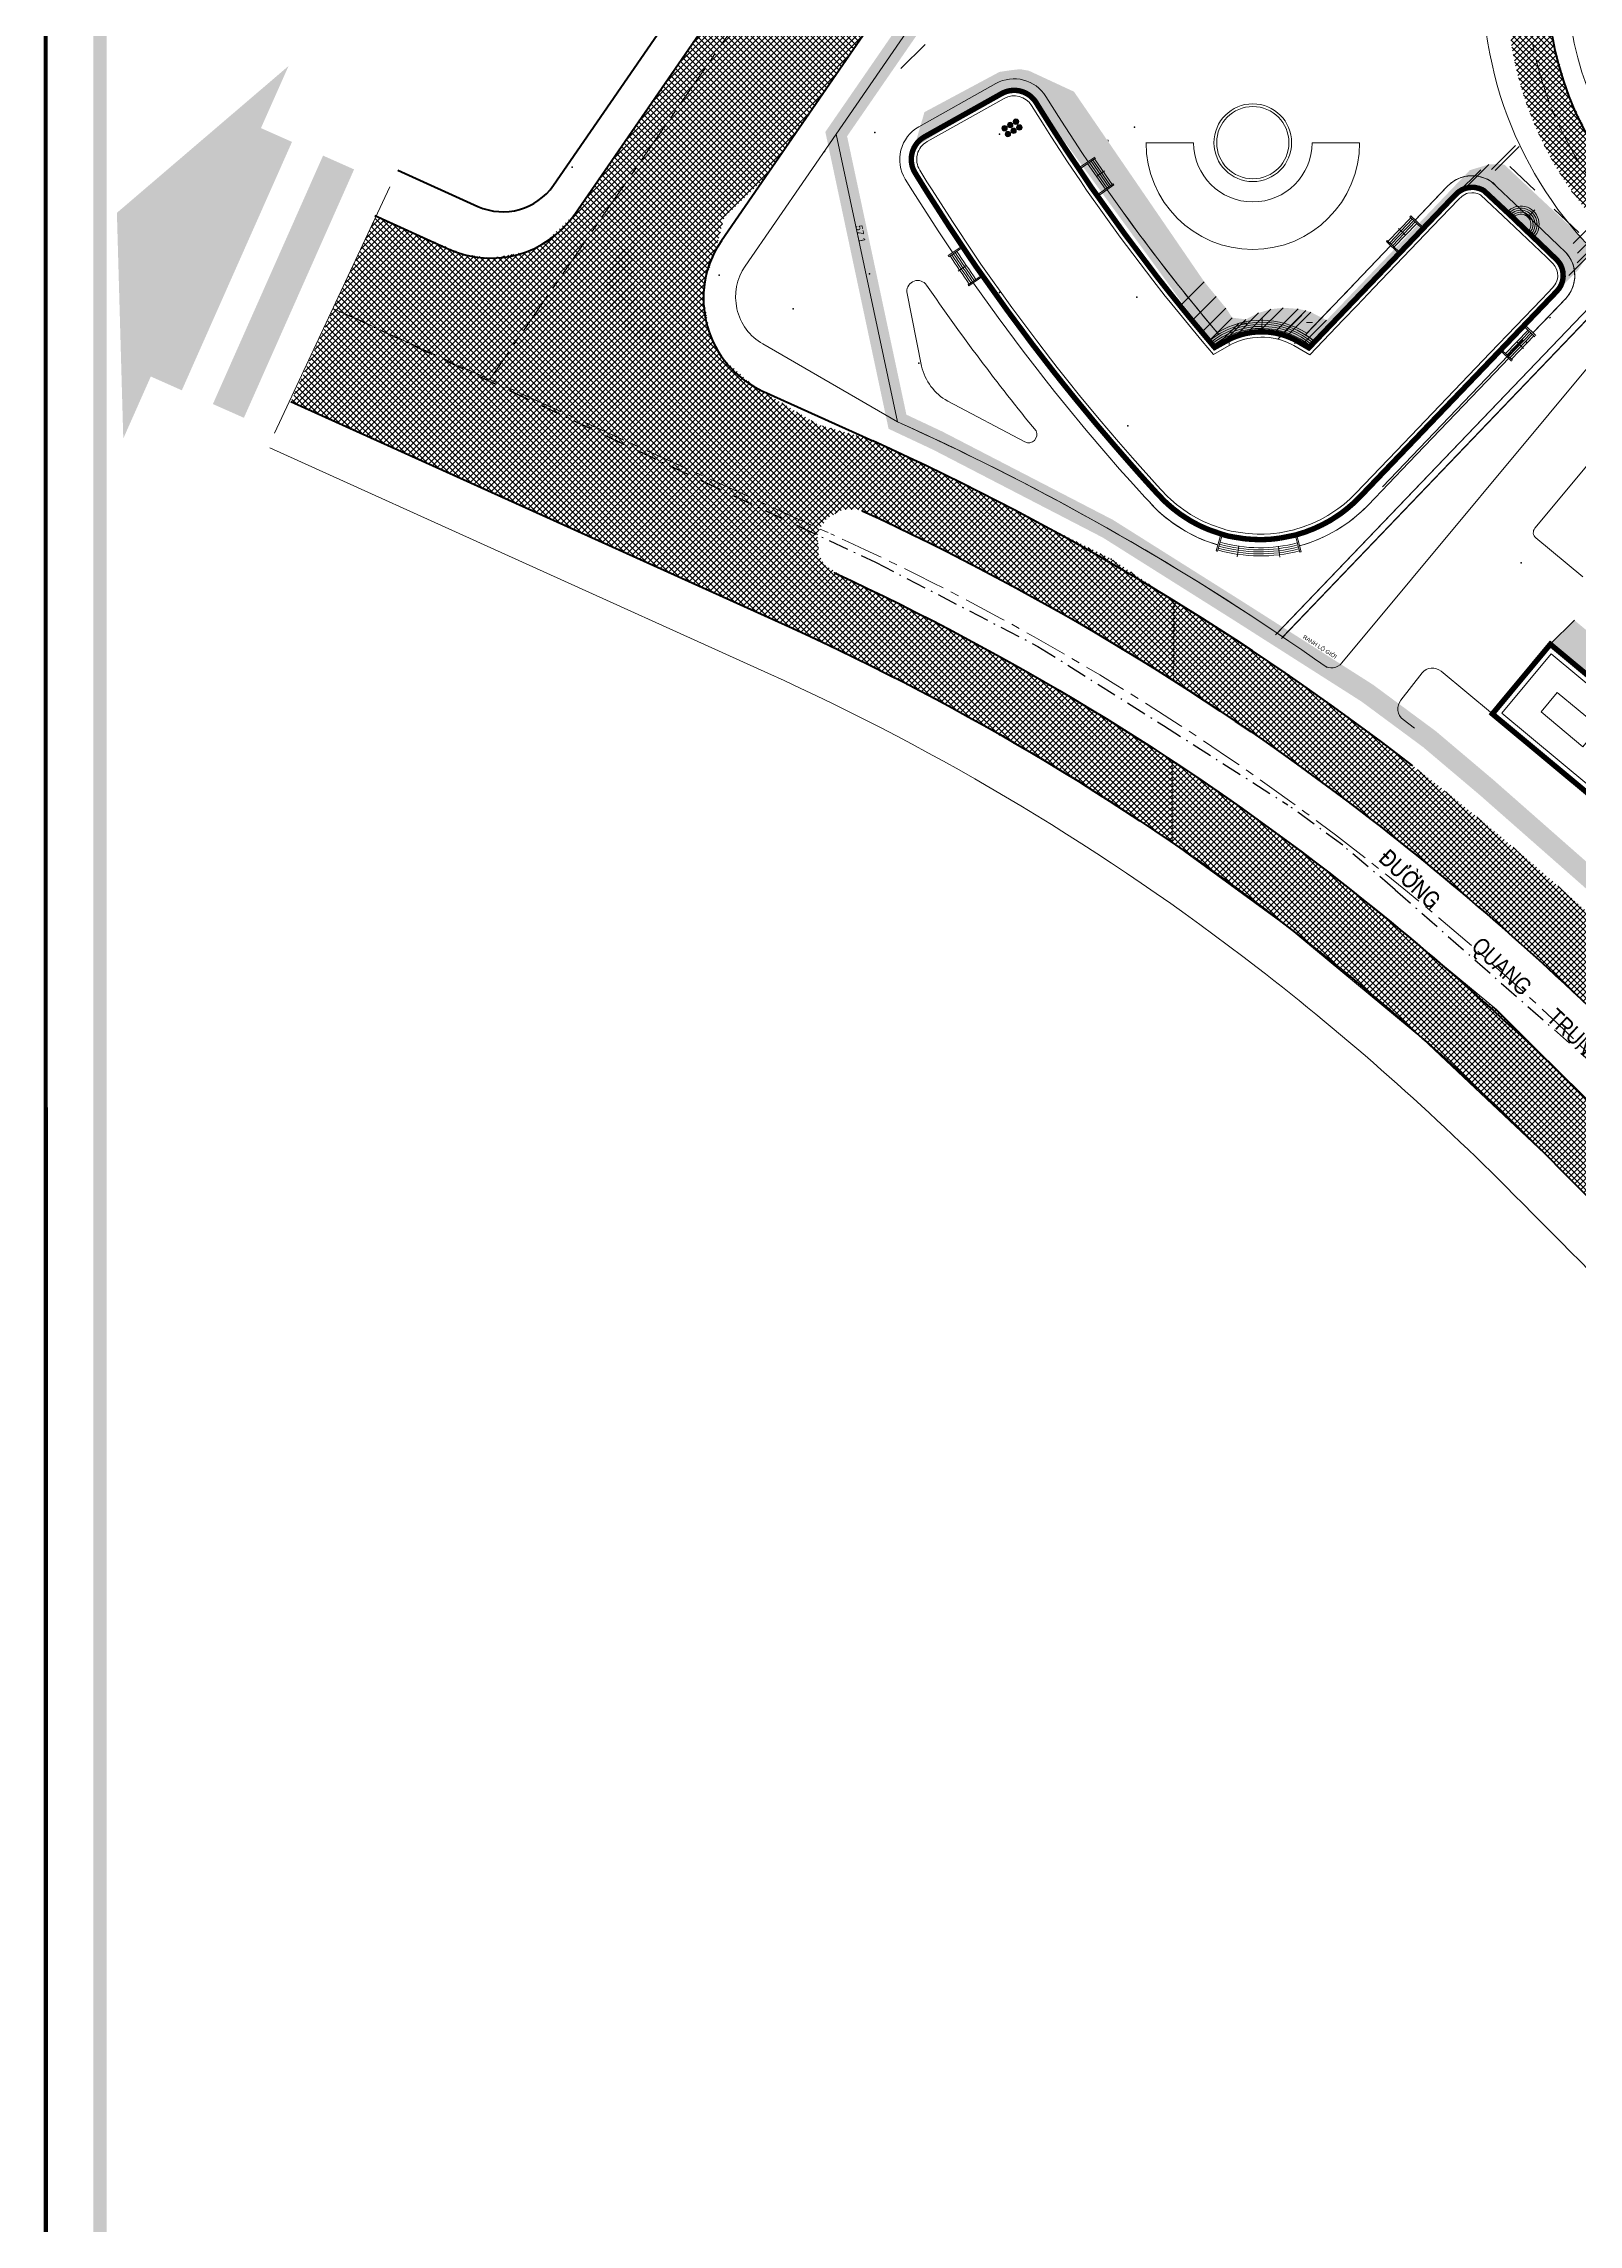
# Model space of a CAD drawing. Header units: millimetres. Extents: x 89040 to 596321, y -313033 to 2401191.
# Drawn here: x 595240.4 to 595466.4, y 1200330.2 to 1200651.2 of the extents above; entities that cross this region are included whole.
import ezdxf

# ---------------------------------------------------------------- set-up
doc = ezdxf.new("R2010")
doc.units = ezdxf.units.MM
doc.header["$MEASUREMENT"] = 0
for name, pattern in [('CENTER', [50.8, 31.75, -6.35, 6.35, -6.35]), ('DASHDOT2', [0.5, 0.25, -0.125, 0, -0.125]), ('HIDDEN', [0.375, 0.25, -0.125]), ('RANHXA', [5.2, 3, -1, 0.2, -1])]:
    doc.linetypes.add(name, pattern=pattern)
for name, color, linetype, lineweight in [('9', 254, 'Continuous', 9), ('BONGDO', 251, 'Continuous', 9), ('CHU', 170, 'Continuous', 9), ('CONGTRINH', 7, 'Continuous', 20), ('CONGTRINH2', 30, 'Continuous', 18), ('CU-LY-RANH-DAT', 2, 'Continuous', 9), ('KHUNGTEN', 7, 'Continuous', 25), ('KTHUOC', 7, 'Continuous', 9), ('LEDUONG', 6, 'Continuous', 20), ('LONGDUONG', 4, 'Continuous', 90), ('MANH', 8, 'Continuous', 9), ('NET MANH', 44, 'Continuous', 9), ('RANHDAT', 1, 'DASHDOT2', 25), ('tang cao', 7, 'Continuous', 5), ('TEXT', 7, 'Continuous', 25), ('truc', 8, 'CENTER', 9)]:
    doc.layers.add(name, color=color, linetype=linetype, lineweight=lineweight)
doc.layers.add('DUONG NOI BO CONG TRINH', color=7, linetype='Continuous', lineweight=20, true_color=0x5e5e5e)
doc.layers.add('NOI-SUY-5', color=5, linetype='Continuous')
doc.layers.add('TIMP2', color=3, linetype='Continuous')
doc.styles.add('100', font='VAVOB.TTF')
doc.styles.add('2MM', font='VHELVCN.TTF')
doc.styles.add('VAPTIMN', font='vaptimn0.TTF')
pattern_1 = [(45, (594650.35277, 1198136.11867), (-0.44194174, 0.44194174), []), (135, (594650.35277, 1198136.11867), (-0.44194174, -0.44194174), [])]
pattern_2 = [(45, (27179.217, -3.7959), (-0.44194173824, 0.44194173824), []), (135, (27179.217, -3.7959), (-0.44194173824, -0.44194173824), [])]

msp = doc.modelspace()

# ---------------------------------------------------------------- hatches: boundary and pattern name
at = {"layer": 'BONGDO'}
h = msp.add_hatch(dxfattribs=at)
h.set_pattern_fill('ANSI35', color=256, style=0)
h.set_pattern_definition([(45, (594648.20659, 1198133.4076), (-0.176776695, 0.176776695), []), (45, (594648.38336, 1198133.4076), (-0.176776695, 0.176776695), [0.3125, -0.0625, 0, -0.0625])])
h.paths.add_polyline_path([(595368.6, 1200635.88), (595370.11, 1200641.07), (595381.16, 1200646.99), (595382.7, 1200647.22), (595384.19, 1200647.39), (595385.48, 1200647.16), (595392.12, 1200644.08), (595411.29, 1200616.11), (595414.5, 1200612.21), (595415.43, 1200610.81), (595417.42, 1200610.57), (595419.29, 1200611.51), (595421.1, 1200612.06), (595422.9, 1200612.27), (595425.12, 1200612.12), (595426.27, 1200611.86), (595427.01, 1200611.62), (595429.32, 1200610.45), (595450.4, 1200632.53), (595453.2, 1200633.36), (595455, 1200633.45), (595455.53, 1200633.29), (595466.98, 1200622.58), (595467.63, 1200621.15), (595467.57, 1200619.73), (595466.36, 1200617.85), (595462.46, 1200613.93), (595464.08, 1200616.38), (595463.97, 1200618.08), (595460.52, 1200621.91), (595451.75, 1200629.84), (595449.47, 1200629.74), (595426.7, 1200606.38), (595423.9, 1200607.9), (595420.56, 1200608.7), (595416.08, 1200608.1), (595412.83, 1200606.44), (595386.5, 1200642.55), (595384.27, 1200644.15), (595381.92, 1200644.01)])
h = msp.add_hatch(dxfattribs=at)
h.set_pattern_fill('ANSI35', color=256, style=0)
h.set_pattern_definition([(45, (594650.35277, 1198136.11867), (-0.176776695, 0.176776695), []), (45, (594650.52954, 1198136.11867), (-0.176776695, 0.176776695), [0.3125, -0.0625, 0, -0.0625])])
h.paths.add_polyline_path([(595462.25, 1200562.75), (595465.79, 1200566.29), (595480.14, 1200554.35), (595476.6, 1200550.81)])
at = {"layer": 'DUONG NOI BO CONG TRINH'}
h = msp.add_hatch(dxfattribs=at)
h.set_pattern_fill('NET', color=256, scale=5, angle=45, style=0)
h.set_pattern_definition(pattern_2)
h.paths.add_polyline_path([(595483.08, 1200822.86), (595470.9, 1200822.42), (595469.94, 1200823.06), (595469.87, 1200823.48), (595470.22, 1200824.18), (595470.83, 1200824.42), (595483.21, 1200824.86), (595482.96, 1200831.37), (595377.08, 1200827.75), (595377.3, 1200821.2), (595426.33, 1200822.89), (595427.2, 1200822.42), (595427.36, 1200821.92), (595426.95, 1200821.08), (595425.48, 1200820.85), (595377.36, 1200819.02), (595377.58, 1200812.68), (595425.17, 1200814.33), (595432.2, 1200812.34), (595436.11, 1200808.1), (595437.45, 1200804.12), (595437.16, 1200799.19), (595431.02, 1200789.08), (595318.63, 1200626.06), (595314.11, 1200621.78), (595311.43, 1200620.49), (595306.28, 1200619.57), (595302.24, 1200620.13), (595294.65, 1200623.37), (595289.43, 1200625.82), (595276.84, 1200598.5), (595299.19, 1200588.48), (595356.65, 1200562.32), (595372.19, 1200554.46), (595388.18, 1200545.38), (595402.43, 1200536.37), (595406.57, 1200533.57), (595406.57, 1200545.62), (595397.4, 1200551.47), (595386.75, 1200557.82), (595382.48, 1200560.24), (595376.44, 1200563.53), (595366.53, 1200568.63), (595362.46, 1200570.62), (595358.16, 1200572.66), (595355.43, 1200574.42), (595354.59, 1200575.82), (595354.36, 1200578.83), (595354.68, 1200579.75), (595355.86, 1200581.38), (595358.12, 1200582.56), (595360.22, 1200582.6), (595363.45, 1200581.23), (595374.74, 1200575.7), (595385.39, 1200570.05), (595391.55, 1200566.6), (595399.7, 1200561.79), (595406.87, 1200557.34), (595406.99, 1200569.06), (595397.62, 1200575.29), (595385.47, 1200581.38), (595373.3, 1200587.6), (595361.92, 1200592.94), (595354.46, 1200595.08), (595344.94, 1200600.72), (595340.43, 1200604.82), (595338.54, 1200608.34), (595337.57, 1200613.63), (595337.82, 1200616.36), (595339.36, 1200620.73), (595340.63, 1200625.57), (595346.54, 1200631.31), (595376.21, 1200674.34), (595436.88, 1200762.35), (595467.62, 1200806.93), (595469.33, 1200809.26, -0.20428), (595483.32, 1200816.36)])
h = msp.add_hatch(dxfattribs=at)
h.set_pattern_fill('NET', color=256, scale=5, angle=45, style=0)
h.set_pattern_definition(pattern_1)
edge = h.paths.add_edge_path()
edge.add_line((595538.69, 1200612.81), (595538.74, 1200606.81))
edge.add_line((595538.74, 1200606.81), (595518.21, 1200606.65))
edge.add_line((595518.21, 1200606.65), (595507.72, 1200606.62))
edge.add_line((595507.72, 1200606.62), (595503.34, 1200606.98))
edge.add_line((595503.34, 1200606.98), (595498.86, 1200607.71))
edge.add_line((595498.86, 1200607.71), (595494.51, 1200608.81))
edge.add_line((595494.51, 1200608.81), (595489.83, 1200610.43))
edge.add_line((595489.83, 1200610.43), (595484.5, 1200612.9))
edge.add_line((595484.5, 1200612.9), (595480.69, 1200615.13))
edge.add_line((595480.69, 1200615.13), (595477.19, 1200617.56))
edge.add_arc((595507.46, 1200659.37), 51.62, 183.0161, 234.0993, ccw=False)
edge.add_line((595455.92, 1200656.66), (595455.79, 1200662.04))
edge.add_line((595455.79, 1200662.04), (595456.08, 1200666.47))
edge.add_line((595456.08, 1200666.47), (595456.69, 1200670.61))
edge.add_line((595456.69, 1200670.61), (595456.9, 1200671.68))
edge.add_line((595456.9, 1200671.68), (595459.48, 1200680.36))
edge.add_line((595459.48, 1200680.36), (595462.1, 1200686.06))
edge.add_line((595462.1, 1200686.06), (595466.34, 1200692.79))
edge.add_line((595466.34, 1200692.79), (595470.09, 1200697.34))
edge.add_line((595470.09, 1200697.34), (595474.5, 1200693.27))
edge.add_line((595474.5, 1200693.27), (595471.09, 1200689.12))
edge.add_line((595471.09, 1200689.12), (595466.17, 1200680.76))
edge.add_line((595466.17, 1200680.76), (595464.03, 1200675.23))
edge.add_line((595464.03, 1200675.23), (595462.55, 1200669.28))
edge.add_line((595462.55, 1200669.28), (595461.8, 1200662.26))
edge.add_line((595461.8, 1200662.26), (595461.89, 1200657.29))
edge.add_line((595461.89, 1200657.29), (595462.68, 1200651.37))
edge.add_line((595462.68, 1200651.37), (595464.86, 1200643.72))
edge.add_line((595464.86, 1200643.72), (595468.48, 1200636.18))
edge.add_line((595468.48, 1200636.18), (595471.72, 1200631.38))
edge.add_line((595471.72, 1200631.38), (595476.02, 1200626.51))
edge.add_line((595476.02, 1200626.51), (595481.92, 1200621.53))
edge.add_line((595481.92, 1200621.53), (595487.08, 1200618.33))
edge.add_line((595487.08, 1200618.33), (595491.46, 1200616.24))
edge.add_line((595491.46, 1200616.24), (595496.49, 1200614.48))
edge.add_line((595496.49, 1200614.48), (595501.39, 1200613.33))
edge.add_line((595501.39, 1200613.33), (595507.21, 1200612.65))
edge.add_line((595507.21, 1200612.65), (595512.7, 1200612.6))
edge.add_line((595512.7, 1200612.6), (595538.69, 1200612.81))
h = msp.add_hatch(dxfattribs=at)
h.set_pattern_fill('NET', color=256, scale=5, angle=45, style=0)
h.set_pattern_definition(pattern_2)
h.paths.add_polyline_path([(595328.97, 1200625.72), (595324.06, 1200618.72), (595322.98, 1200614.47), (595324.26, 1200611.8), (595326.57, 1200608.58), (595330.62, 1200606.53), (595333.77, 1200605.88), (595331.89, 1200607.35), (595330.65, 1200608.65), (595329.38, 1200610.37), (595328.41, 1200612.15), (595327.42, 1200615.09), (595327.11, 1200617.13), (595327.36, 1200621.37), (595327.82, 1200623.12)])
h = msp.add_hatch(dxfattribs=at)
h.set_pattern_fill('NET', color=256, scale=5, angle=45, style=0)
h.set_pattern_definition(pattern_1)
h.paths.add_polyline_path([(595406.57, 1200569.31), (595406.57, 1200557.53, -0.023058), (595435.89, 1200536.95), (595435.89, 1200536.95), (595435.89, 1200536.95, -0.033126), (595476.43, 1200501.07, 0.004194), (595503.49, 1200474.19), (595511.77, 1200480.08, -0.004394), (595483.54, 1200508.11, 0.033126), (595442, 1200544.86, 0.027025)])
h = msp.add_hatch(dxfattribs=at)
h.set_pattern_fill('NET', color=256, scale=5, angle=45, style=0)
h.set_pattern_definition(pattern_1)
h.paths.add_polyline_path([(595495.2, 1200468.3), (595469.32, 1200494.04), (595454.31, 1200508.97), (595440.69, 1200520.28), (595429.77, 1200529.04), (595418.38, 1200537.5), (595406.57, 1200545.62), (595406.57, 1200533.57), (595423.65, 1200521.12), (595443.5, 1200504.7), (595462.22, 1200487), (595484.5, 1200464.79), (595486.9, 1200462.4)])
at = {"layer": 'LEDUONG'}
h = msp.add_hatch(color=256, dxfattribs=at)
h.paths.add_polyline_path([(595277, 1200636.69), (595272.43, 1200638.72), (595276.49, 1200647.86), (595251.22, 1200626.25), (595252.16, 1200593.02), (595256.21, 1200602.16), (595260.78, 1200600.13)])
h.paths.add_polyline_path([(595286.14, 1200632.64), (595281.57, 1200634.67), (595265.35, 1200598.1), (595269.92, 1200596.08)])
at = {"layer": 'tang cao'}
h = msp.add_hatch(color=256, dxfattribs=at)
edge = h.paths.add_edge_path()
edge.add_arc((595381.9, 1200638.7), 0.399, 30.0443, 390.0443)
h = msp.add_hatch(color=256, dxfattribs=at)
edge = h.paths.add_edge_path()
edge.add_arc((595382.4, 1200637.84), 0.399, 30.0443, 390.0443)
h = msp.add_hatch(color=256, dxfattribs=at)
edge = h.paths.add_edge_path()
edge.add_arc((595382.73, 1200639.18), 0.399, 30.0443, 390.0443)
h = msp.add_hatch(color=256, dxfattribs=at)
edge = h.paths.add_edge_path()
edge.add_arc((595383.23, 1200638.32), 0.399, 30.0443, 390.0443)
h = msp.add_hatch(color=256, dxfattribs=at)
edge = h.paths.add_edge_path()
edge.add_arc((595383.58, 1200639.67), 0.399, 30.0443, 390.0443)
h = msp.add_hatch(color=256, dxfattribs=at)
edge = h.paths.add_edge_path()
edge.add_arc((595384.08, 1200638.81), 0.399, 30.0443, 390.0443)

# ---------------------------------------------------------------- linework, layer by layer
at = {"layer": '9', "color": 252}
msp.add_lwpolyline([(595452.3, 1200660.77), (595372.93, 1200660.77), (595357.12, 1200637.84), (595366.14, 1200595.5, -0.042722), (595422.86, 1200563.83), (595473.23, 1200616.39, -0.226389), (595452.3, 1200660.77, 0.919862)], format="xyb", dxfattribs=at)
at = {"layer": 'BONGDO'}
for p, q in [((595366.65, 1200647.49), (595370.19, 1200651.03)), ((595453.6, 1200632.62), (595457.14, 1200636.16)), ((595454.14, 1200632.46), (595457.68, 1200636)), ((595448.46, 1200629.06), (595452, 1200632.6)), ((595449.66, 1200629.82), (595453.2, 1200633.36)), ((595465.59, 1200621.75), (595469.13, 1200625.29)), ((595466.18, 1200618.9), (595469.72, 1200622.44)), ((595466.24, 1200620.32), (595469.78, 1200623.86)), ((595464.97, 1200617.02), (595468.51, 1200620.56)), ((595407.75, 1200612.57), (595411.29, 1200616.11)), ((595409.52, 1200610.4), (595413.06, 1200613.94)), ((595410.96, 1200608.67), (595414.5, 1200612.21)), ((595417.56, 1200608.52), (595421.1, 1200612.06)), ((595419.36, 1200608.73), (595422.9, 1200612.27)), ((595421.58, 1200608.58), (595425.12, 1200612.12)), ((595422.73, 1200608.32), (595426.27, 1200611.86)), ((595411.88, 1200607.27), (595415.43, 1200610.81)), ((595412.83, 1200606.44), (595416.37, 1200609.98)), ((595413.88, 1200607.02), (595417.42, 1200610.57)), ((595415.75, 1200607.97), (595419.29, 1200611.51)), ((595422.12, 1200607.65), (595425.66, 1200611.19)), ((595423.47, 1200608.08), (595427.01, 1200611.62)), ((595425.78, 1200606.91), (595429.32, 1200610.45)), ((595462.25, 1200562.75), (595465.79, 1200566.29))]:
    msp.add_line(p, q, dxfattribs=at)
at = {"layer": 'CONGTRINH', "const_width": 0.8}
msp.add_lwpolyline([(595422.53, 1200578.38), (595421.57, 1200578.26), (595421.09, 1200578.21), (595420.15, 1200578.16), (595419.09, 1200578.16), (595418.34, 1200578.19), (595417.22, 1200578.28), (595415.51, 1200578.55, -0.043413), (595413.83, 1200578.97), (595412.08, 1200579.57), (595411.6, 1200579.77), (595410.95, 1200580.05), (595410.31, 1200580.36), (595409.3, 1200580.91), (595408.84, 1200581.2), (595407.82, 1200581.86), (595406.73, 1200582.69), (595405.82, 1200583.47), (595405.27, 1200584), (595404.36, 1200584.95), (595403.8, 1200585.56), (595402.57, 1200586.91), (595401.64, 1200587.95), (595400.12, 1200589.67), (595398.09, 1200592), (595395.22, 1200595.37), (595392.33, 1200598.87), (595390.6, 1200601.01), (595389.03, 1200602.99), (595388.04, 1200604.27), (595385.99, 1200606.92), (595382.32, 1200611.86), (595377.76, 1200618.25), (595376.65, 1200619.88), (595373.55, 1200624.54), (595370.56, 1200629.18), (595369.8, 1200630.4), (595368.74, 1200632.11, -0.427128), (595370.11, 1200637.43), (595381.46, 1200643.79, -0.402111), (595386.55, 1200642.47), (595386.88, 1200641.93), (595388.4, 1200639.51), (595389.39, 1200637.96), (595390.75, 1200635.86), (595391.85, 1200634.21), (595393.74, 1200631.4), (595394.64, 1200630.04), (595399.58, 1200623.15), (595404.35, 1200616.84), (595406.2, 1200614.49), (595406.71, 1200613.86), (595409.14, 1200610.85), (595411.61, 1200607.89), (595412.83, 1200606.44), (595414.94, 1200607.61), (595415.41, 1200607.83), (595416.08, 1200608.1), (595416.87, 1200608.35), (595417.56, 1200608.52), (595418.31, 1200608.64), (595419.11, 1200608.72), (595419.62, 1200608.74), (595420.19, 1200608.73), (595420.93, 1200608.68), (595421.58, 1200608.58), (595421.89, 1200608.53), (595422.73, 1200608.32), (595423.47, 1200608.08), (595424.33, 1200607.72), (595424.86, 1200607.45), (595426.7, 1200606.38), (595431.16, 1200611.04), (595433.16, 1200613.13), (595435.71, 1200615.78), (595439.99, 1200620.25), (595444.32, 1200624.78), (595448.16, 1200628.79), (595448.76, 1200629.34), (595449.27, 1200629.66), (595449.66, 1200629.82), (595449.96, 1200629.91), (595450.67, 1200630), (595451.16, 1200629.98), (595451.75, 1200629.84), (595452.23, 1200629.65), (595452.5, 1200629.49), (595456.65, 1200625.62), (595462.23, 1200620.27), (595463.27, 1200619.26), (595463.62, 1200618.82), (595463.79, 1200618.53), (595463.97, 1200618.08), (595464.09, 1200617.61), (595464.14, 1200616.86), (595464.08, 1200616.38), (595463.98, 1200615.99), (595463.8, 1200615.55), (595463.58, 1200615.17), (595463.19, 1200614.69), (595462.46, 1200613.93), (595461.52, 1200612.95), (595453.97, 1200605.06), (595440.17, 1200590.66), (595434.2, 1200584.43), (595433.31, 1200583.55), (595432.33, 1200582.71), (595431.43, 1200582.01), (595429.9, 1200581), (595428.72, 1200580.36), (595427.5, 1200579.79), (595426.12, 1200579.25), (595424.71, 1200578.82)], format="xyb", dxfattribs=at)
msp.add_lwpolyline([(595422.53, 1200578.38), (595424.71, 1200578.82)], dxfattribs=at)
msp.add_lwpolyline([(595422.53, 1200578.38), (595424.71, 1200578.82)], dxfattribs=at)
msp.add_lwpolyline([(595453.72, 1200552.5), (595462.25, 1200562.75), (595476.6, 1200550.81), (595468.07, 1200540.56)], close=True, dxfattribs=at)
at = {"layer": 'CONGTRINH2'}
msp.add_lwpolyline([(595422.43, 1200579.17), (595421.49, 1200579.05), (595421.03, 1200579.01), (595420.13, 1200578.96), (595419.1, 1200578.96), (595418.39, 1200578.99), (595417.31, 1200579.08), (595415.63, 1200579.34, -0.043413), (595414.09, 1200579.73), (595412.36, 1200580.32), (595411.91, 1200580.5), (595411.29, 1200580.78), (595410.68, 1200581.07), (595409.7, 1200581.61), (595409.27, 1200581.87), (595408.28, 1200582.52), (595407.23, 1200583.32), (595406.36, 1200584.07), (595405.84, 1200584.56), (595404.95, 1200585.49), (595404.39, 1200586.1), (595403.17, 1200587.45), (595402.24, 1200588.49), (595400.72, 1200590.19), (595398.69, 1200592.52), (595395.83, 1200595.88), (595392.95, 1200599.38), (595391.22, 1200601.51), (595389.66, 1200603.49), (595388.67, 1200604.76), (595386.63, 1200607.41), (595382.96, 1200612.33), (595378.41, 1200618.7), (595377.31, 1200620.32), (595374.22, 1200624.98), (595371.24, 1200629.61), (595370.48, 1200630.82), (595369.42, 1200632.53, -0.427128), (595370.5, 1200636.73), (595381.85, 1200643.09, -0.402111), (595385.87, 1200642.05), (595386.21, 1200641.51), (595387.73, 1200639.08), (595388.72, 1200637.53), (595390.08, 1200635.43), (595391.18, 1200633.77), (595393.07, 1200630.96), (595393.98, 1200629.59), (595398.94, 1200622.68), (595403.72, 1200616.35), (595405.57, 1200613.99), (595406.08, 1200613.36), (595408.52, 1200610.34), (595410.99, 1200607.38), (595412.65, 1200605.42), (595415.3, 1200606.9), (595415.73, 1200607.1), (595416.35, 1200607.35), (595417.09, 1200607.58), (595417.72, 1200607.73), (595418.42, 1200607.85), (595419.16, 1200607.92), (595419.62, 1200607.94), (595420.15, 1200607.93), (595420.85, 1200607.88), (595421.45, 1200607.79), (595421.72, 1200607.74), (595422.51, 1200607.55), (595423.19, 1200607.33), (595423.99, 1200606.99), (595424.48, 1200606.74), (595426.84, 1200605.37), (595431.74, 1200610.48), (595433.74, 1200612.57), (595436.28, 1200615.23), (595440.57, 1200619.7), (595444.9, 1200624.22), (595448.72, 1200628.21), (595449.25, 1200628.7), (595449.64, 1200628.95), (595449.93, 1200629.07), (595450.13, 1200629.12), (595450.7, 1200629.2), (595451.05, 1200629.18), (595451.51, 1200629.08), (595451.87, 1200628.93), (595452.02, 1200628.85), (595456.1, 1200625.04), (595461.68, 1200619.7), (595462.67, 1200618.73), (595462.95, 1200618.37), (595463.07, 1200618.17), (595463.21, 1200617.83), (595463.3, 1200617.48), (595463.34, 1200616.88), (595463.3, 1200616.53), (595463.22, 1200616.25), (595463.08, 1200615.91), (595462.92, 1200615.63), (595462.59, 1200615.22), (595461.88, 1200614.49), (595460.94, 1200613.5), (595453.39, 1200605.62), (595439.59, 1200591.21), (595433.63, 1200584.99), (595432.77, 1200584.14), (595431.83, 1200583.33), (595430.97, 1200582.67), (595429.48, 1200581.69), (595428.36, 1200581.07), (595427.19, 1200580.52), (595425.85, 1200580.01), (595424.47, 1200579.58)], format="xyb", dxfattribs=at)
msp.add_lwpolyline([(595422.37, 1200579.16), (595424.55, 1200579.6)], dxfattribs=at)
msp.add_lwpolyline([(595422.37, 1200579.16), (595424.55, 1200579.6)], dxfattribs=at)
for points in [[(595455.13, 1200552.63), (595462.38, 1200561.34), (595475.19, 1200550.68), (595467.94, 1200541.97)], [(595460.89, 1200552.78), (595463.28, 1200555.65), (595469.43, 1200550.53), (595467.04, 1200547.66)]]:
    msp.add_lwpolyline(points, close=True, dxfattribs=at)
at = {"layer": 'DUONG NOI BO CONG TRINH'}
msp.add_lwpolyline([(595495.2, 1200468.3), (595469.32, 1200494.04), (595454.31, 1200508.97), (595440.69, 1200520.28), (595429.77, 1200529.04), (595418.38, 1200537.5), (595406.57, 1200545.62), (595406.57, 1200533.57), (595423.65, 1200521.12), (595443.5, 1200504.7), (595462.22, 1200487), (595484.5, 1200464.79), (595486.9, 1200462.4)], close=True, dxfattribs=at)
at = {"layer": 'KHUNGTEN', "color": 7, "const_width": 0.6}
msp.add_lwpolyline([(595240.78, 1199890.06), (596320.27, 1199890.06), (596320.27, 1200956.63), (595240.73, 1200956.63), (595240.78, 1199890.06)], dxfattribs=at)
at = {"layer": 'KHUNGTEN', "linetype": 'Continuous', "lineweight": 0, "ltscale": 1.5, "const_width": 2}
msp.add_lwpolyline([(595248.73, 1199898.06), (596312.27, 1199898.06), (596312.27, 1200948.63), (595248.73, 1200948.63)], close=True, dxfattribs=at)
at = {"layer": 'KTHUOC'}
for p, q in [((595395.44, 1200631.61), (595396.6, 1200632.41)), ((595395.44, 1200631.61), (595396.6, 1200632.41)), ((595456.3, 1200633.07), (595459.96, 1200629.56)), ((595447.13, 1200630.17), (595442.36, 1200625.18)), ((595447.13, 1200630.17), (595442.36, 1200625.18)), ((595458.79, 1200623.59), (595456.91, 1200625.39)), ((595459.95, 1200626.69), (595458.94, 1200625.62)), ((595462.84, 1200626.81), (595466.46, 1200623.35)), ((595438.76, 1200621.43), (595426.19, 1200608.3)), ((595438.76, 1200621.43), (595426.19, 1200608.3)), ((595440.92, 1200622.96), (595439.9, 1200623.94)), ((595440.92, 1200622.96), (595439.9, 1200623.94)), ((595376.27, 1200618.5), (595375.08, 1200617.68)), ((595376.27, 1200618.5), (595375.08, 1200617.68)), ((595464.46, 1200613.57), (595459.69, 1200608.58)), ((595419.84, 1200610.71), (595419.8, 1200609.24)), ((595419.84, 1200610.71), (595419.8, 1200609.24)), ((595458.24, 1200607.54), (595437.56, 1200585.94)), ((595458.24, 1200607.54), (595437.56, 1200585.94)), ((595457.31, 1200607.26), (595458.31, 1200606.3)), ((595416.39, 1200577.18), (595416.16, 1200575.64)), ((595416.39, 1200577.18), (595416.16, 1200575.64)), ((595422.42, 1200575.58), (595422.22, 1200577.12)), ((595422.42, 1200575.58), (595422.22, 1200577.12))]:
    msp.add_line(p, q, dxfattribs=at)
for points in [[(595395.44, 1200631.61, 0, 0.3, 0), (595395.5, 1200631.65, 0.3, 0.3, 0)], [(595395.44, 1200631.61, 0, 0.3, 0), (595395.5, 1200631.65, 0.3, 0.3, 0)], [(595458.94, 1200625.62, 0, 0.3, 0), (595458.99, 1200625.68, 0.3, 0.3, 0)], [(595440.92, 1200622.96, 0, 0.3, 0), (595440.87, 1200623.01, 0.3, 0.3, 0)], [(595440.92, 1200622.96, 0, 0.3, 0), (595440.87, 1200623.01, 0.3, 0.3, 0)], [(595376.27, 1200618.5, 0, 0.3, 0), (595376.22, 1200618.46, 0.3, 0.3, 0)], [(595376.27, 1200618.5, 0, 0.3, 0), (595376.22, 1200618.46, 0.3, 0.3, 0)], [(595419.8, 1200609.24, 0, 0.3, 0), (595419.8, 1200609.31, 0.3, 0.3, 0)], [(595419.8, 1200609.24, 0, 0.3, 0), (595419.8, 1200609.31, 0.3, 0.3, 0)], [(595457.31, 1200607.26, 0, 0.3, 0), (595457.36, 1200607.21, 0.3, 0.3, 0)], [(595416.39, 1200577.18, 0, 0.3, 0), (595416.38, 1200577.11, 0.3, 0.3, 0)], [(595416.39, 1200577.18, 0, 0.3, 0), (595416.38, 1200577.11, 0.3, 0.3, 0)], [(595422.22, 1200577.12, 0, 0.3, 0), (595422.23, 1200577.05, 0.3, 0.3, 0)], [(595422.22, 1200577.12, 0, 0.3, 0), (595422.23, 1200577.05, 0.3, 0.3, 0)]]:
    msp.add_lwpolyline(points, format="xyseb", dxfattribs=at)
at = {"layer": 'KTHUOC', "const_width": 0.05}
for points in [[(595396.45, 1200632.29, -1), (595396.4, 1200632.29, -1)], [(595396.45, 1200632.29, -1), (595396.4, 1200632.29, -1)], [(595459.79, 1200626.49, -1), (595459.74, 1200626.49, -1)], [(595440.08, 1200623.79, -1), (595440.03, 1200623.79, -1)], [(595440.08, 1200623.79, -1), (595440.03, 1200623.79, -1)], [(595375.31, 1200617.82, -1), (595375.26, 1200617.82, -1)], [(595375.31, 1200617.82, -1), (595375.26, 1200617.82, -1)], [(595419.86, 1200610.44, -1), (595419.81, 1200610.44, -1)], [(595419.86, 1200610.44, -1), (595419.81, 1200610.44, -1)], [(595458.21, 1200606.43, -1), (595458.16, 1200606.43, -1)], [(595416.24, 1200575.99, -1), (595416.19, 1200575.99, -1)], [(595422.4, 1200575.93, -1), (595422.35, 1200575.93, -1)]]:
    msp.add_lwpolyline(points, format="xyb", close=True, dxfattribs=at)
at = {"layer": 'KTHUOC'}
for centre, radius, start, end in [((595450.74, 1200626.71), 5, 46.9661, 136.2413), ((595450.74, 1200626.71), 5, 46.9661, 136.2413), ((595632.62, 1200794.41), 287.5, 214.9676, 220.3211), ((595632.62, 1200794.41), 287.5, 214.9676, 220.3211), ((595460.85, 1200617.02), 5, 316.2348, 46.2348), ((595419.49, 1200598.41), 21.95, 222.5793, 253.694), ((595419.49, 1200598.41), 21.95, 222.5793, 253.694), ((595419.52, 1200598.45), 22, 285.283, 316.2348), ((595419.52, 1200598.45), 22, 285.283, 316.2348), ((595419.52, 1200598.45), 22.9, 253.5602, 254.0606), ((595419.52, 1200598.45), 22.9, 253.5602, 254.0606)]:
    msp.add_arc(centre, radius, start, end, dxfattribs=at)
at = {"layer": 'LEDUONG'}
for p, q in [((595357.12, 1200637.84), (595343.73, 1200618.42)), ((595291.41, 1200630.05), (595274.43, 1200593.83)), ((595472.51, 1200617.09), (595421.81, 1200564.15)), ((595472.51, 1200617.09), (595422.03, 1200564.39)), ((595422.66, 1200563.62), (595473.28, 1200616.45)), ((595422.86, 1200563.83), (595473.28, 1200616.45)), ((595367.52, 1200614.62), (595369.68, 1200603.68)), ((595346.31, 1200606.95), (595366.14, 1200595.5)), ((595384.91, 1200592.52), (595373.53, 1200598.54))]:
    msp.add_line(p, q, dxfattribs=at)
for points in [[(595549, 1200679.86), (595548.54, 1200701.47), (595543.44, 1200706.38), (595509, 1200705.76, 0.990045), (595509.83, 1200615.58), (595545.34, 1200615.86), (595550.23, 1200620.9), (595549.77, 1200643.01)], [(595374.29, 1200620.35), (595372.12, 1200623.61), (595369.13, 1200628.27), (595368.35, 1200629.5), (595367.29, 1200631.21, -0.427128), (595369.28, 1200638.91), (595380.63, 1200645.27, -0.402111), (595388, 1200643.36), (595388.33, 1200642.83), (595389.84, 1200640.42), (595390.82, 1200638.88), (595392.18, 1200636.8), (595393.26, 1200635.15), (595394.2, 1200633.76)], [(595472.32, 1200608.96), (595431.57, 1200560, -0.389381), (595428.89, 1200559.64), (595428.89, 1200559.64)], [(595472.32, 1200608.96), (595431.57, 1200560, -0.389381), (595428.89, 1200559.64), (595428.89, 1200559.64)], [(595467.02, 1200572.65), (595460.1, 1200578.41, -0.414214), (595459.98, 1200579.82), (595472.77, 1200595.19, -0.414214), (595474.18, 1200595.32), (595478.02, 1200592.12)], [(595273.75, 1200591.67), (595347.04, 1200558.51, -0.058394), (595419.07, 1200515.19, -0.033126), (595456.89, 1200481.73, 0.006859), (595501.9, 1200437.47, -0.06171), (595545.77, 1200383.71, 0.003175), (595574.11, 1200339.25), (595606.02, 1200279.88), (595606.02, 1200279.88)], [(595273.75, 1200591.67), (595347.04, 1200558.51, -0.058394), (595419.07, 1200515.19, -0.033126), (595456.89, 1200481.73, 0.006859), (595501.9, 1200437.47, -0.06171), (595545.77, 1200383.71, 0.003175), (595574.11, 1200339.25), (595606.02, 1200279.88), (595606.02, 1200279.88)], [(595273.75, 1200591.67), (595347.04, 1200558.51, -0.058394), (595419.07, 1200515.19, -0.033126), (595456.89, 1200481.73, 0.006859), (595501.9, 1200437.47, -0.06171), (595545.77, 1200383.71, 0.003175), (595574.11, 1200339.25), (595606.02, 1200279.88), (595606.02, 1200279.88)], [(595453.72, 1200552.5), (595446.17, 1200558.78, 0.414214), (595443.36, 1200558.52), (595440.26, 1200554.53, 0.428667), (595440.6, 1200551.66), (595442.23, 1200550.42)]]:
    msp.add_lwpolyline(points, format="xyb", dxfattribs=at)
for points in [[(595366.14, 1200595.5), (595357.12, 1200637.84)], [(595409.72, 1200636.57), (595402.72, 1200636.57)], [(595409.72, 1200636.57), (595402.72, 1200636.57)], [(595427.17, 1200636.57), (595434.17, 1200636.57)], [(595427.17, 1200636.57), (595434.17, 1200636.57)], [(595442.36, 1200625.18), (595443.09, 1200625.95), (595446.97, 1200630), (595447.72, 1200630.69), (595448.48, 1200631.17), (595449.09, 1200631.43), (595449.62, 1200631.58), (595450.6, 1200631.71), (595451.39, 1200631.67), (595452.26, 1200631.47), (595452.98, 1200631.18), (595453.52, 1200630.87), (595457.82, 1200626.85), (595463.41, 1200621.5), (595464.54, 1200620.4), (595465.03, 1200619.77), (595465.31, 1200619.29), (595465.59, 1200618.62), (595465.78, 1200617.87), (595465.85, 1200616.81), (595465.76, 1200616.06), (595465.6, 1200615.45), (595465.32, 1200614.79), (595464.98, 1200614.2), (595464.46, 1200613.57), (595463.69, 1200612.76), (595462.75, 1200611.77), (595459.69, 1200608.58)], [(595442.36, 1200625.18), (595443.09, 1200625.95), (595446.97, 1200630), (595447.72, 1200630.69), (595448.48, 1200631.17), (595449.09, 1200631.43), (595449.62, 1200631.58), (595450.6, 1200631.71), (595451.39, 1200631.67), (595452.26, 1200631.47), (595452.98, 1200631.18), (595453.52, 1200630.87), (595457.82, 1200626.85), (595463.41, 1200621.5), (595464.54, 1200620.4), (595465.03, 1200619.77), (595465.31, 1200619.29), (595465.59, 1200618.62), (595465.78, 1200617.87), (595465.85, 1200616.81), (595465.76, 1200616.06), (595465.6, 1200615.45), (595465.32, 1200614.79), (595464.98, 1200614.2), (595464.46, 1200613.57), (595463.69, 1200612.76), (595462.75, 1200611.77), (595459.69, 1200608.58)], [(595397.02, 1200629.64), (595397.02, 1200629.64), (595400.95, 1200624.16), (595405.7, 1200617.88), (595407.53, 1200615.55), (595408.03, 1200614.92), (595410.46, 1200611.93), (595412.91, 1200608.98), (595413.23, 1200608.61)], [(595397.02, 1200629.64), (595397.02, 1200629.64), (595400.95, 1200624.16), (595405.7, 1200617.88), (595407.53, 1200615.55), (595408.03, 1200614.92), (595410.46, 1200611.93), (595412.91, 1200608.98), (595413.23, 1200608.61)], [(595431.94, 1200614.3), (595434.48, 1200616.96), (595438.76, 1200621.43)], [(595431.94, 1200614.3), (595434.48, 1200616.96), (595438.76, 1200621.43)], [(595413.29, 1200577.36), (595411.49, 1200577.97), (595410.93, 1200578.2), (595410.23, 1200578.51), (595409.54, 1200578.85), (595408.44, 1200579.45), (595407.93, 1200579.77), (595406.85, 1200580.47), (595405.66, 1200581.37), (595404.68, 1200582.21), (595404.07, 1200582.79), (595403.12, 1200583.79), (595402.54, 1200584.42), (595401.31, 1200585.77), (595400.37, 1200586.82), (595398.84, 1200588.54), (595396.8, 1200590.89), (595393.92, 1200594.28), (595391.01, 1200597.8), (595389.27, 1200599.95), (595387.7, 1200601.94), (595386.69, 1200603.22), (595384.64, 1200605.9), (595380.94, 1200610.86), (595377.35, 1200615.89)], [(595413.29, 1200577.36), (595411.49, 1200577.97), (595410.93, 1200578.2), (595410.23, 1200578.51), (595409.54, 1200578.85), (595408.44, 1200579.45), (595407.93, 1200579.77), (595406.85, 1200580.47), (595405.66, 1200581.37), (595404.68, 1200582.21), (595404.07, 1200582.79), (595403.12, 1200583.79), (595402.54, 1200584.42), (595401.31, 1200585.77), (595400.37, 1200586.82), (595398.84, 1200588.54), (595396.8, 1200590.89), (595393.92, 1200594.28), (595391.01, 1200597.8), (595389.27, 1200599.95), (595387.7, 1200601.94), (595386.69, 1200603.22), (595384.64, 1200605.9), (595380.94, 1200610.86), (595377.35, 1200615.89)], [(595426.4, 1200608.52), (595429.93, 1200612.21), (595431.94, 1200614.3)], [(595426.4, 1200608.52), (595429.93, 1200612.21), (595431.94, 1200614.3)], [(595413.23, 1200608.61), (595413.42, 1200608.37), (595413, 1200608.1), (595412.73, 1200607.92), (595412.47, 1200607.73), (595412.03, 1200607.39)], [(595413.23, 1200608.61), (595413.42, 1200608.37), (595413, 1200608.1), (595412.73, 1200607.92), (595412.47, 1200607.73), (595412.03, 1200607.39)], [(595426.4, 1200608.52), (595426.19, 1200608.3), (595426.75, 1200607.93), (595427.15, 1200607.63), (595427.57, 1200607.29)], [(595426.4, 1200608.52), (595426.19, 1200608.3), (595426.75, 1200607.93), (595427.15, 1200607.63), (595427.57, 1200607.29)], [(595456.09, 1200604.83), (595455.19, 1200603.89), (595441.4, 1200589.48), (595435.41, 1200583.23), (595434.46, 1200582.3), (595433.41, 1200581.39), (595432.42, 1200580.63), (595430.77, 1200579.55), (595429.49, 1200578.84), (595428.17, 1200578.22), (595426.67, 1200577.64), (595425.32, 1200577.23)], [(595456.09, 1200604.83), (595455.19, 1200603.89), (595441.4, 1200589.48), (595435.41, 1200583.23), (595434.46, 1200582.3), (595433.41, 1200581.39), (595432.42, 1200580.63), (595430.77, 1200579.55), (595429.49, 1200578.84), (595428.17, 1200578.22), (595426.67, 1200577.64), (595425.32, 1200577.23)]]:
    msp.add_lwpolyline(points, dxfattribs=at)
for radius in [5.72, 5.72, 5.32, 5.32]:
    msp.add_circle((595418.45, 1200636.57), radius, dxfattribs=at)
for centre, radius, start, end in [((595418.45, 1200636.57), 15.72, 180, 0), ((595418.45, 1200636.57), 15.72, 180, 0), ((595418.45, 1200636.57), 8.72, 180, 0), ((595418.45, 1200636.57), 8.72, 180, 0), ((595457.9, 1200624.54), 2.7, 314.6432, 137.8264), ((595457.9, 1200624.54), 2.4, 314.4442, 138.0254), ((595457.9, 1200624.54), 2.1, 314.1883, 138.2813), ((595457.9, 1200624.54), 1.8, 313.8471, 138.6226), ((595457.9, 1200624.54), 1.5, 313.3692, 139.1004), ((595350.31, 1200613.87), 8, 145.4166, 239.9945), ((595369.11, 1200614.69), 1.6, 34.8465, 182.3178), ((595369.11, 1200614.69), 1.6, 34.8465, 182.3178), ((595632.08, 1200795.34), 317.44, 214.4871, 219.3314), ((595632.08, 1200795.34), 317.44, 214.4871, 219.3314), ((595377.44, 1200605.47), 7.96, 193.0219, 240.5661), ((595377.44, 1200605.47), 7.96, 193.0219, 240.5661), ((595209.54, 1200248.34), 380.84, 54.7394, 65.7206), ((595385.44, 1200593.62), 1.22, 244.0856, 25.7016), ((595385.44, 1200593.62), 1.22, 244.0856, 25.7016)]:
    msp.add_arc(centre, radius, start, end, dxfattribs=at)
at = {"layer": 'LONGDUONG', "linetype": 'ByBlock'}
for p, q in [((595468.19, 1200807.76), (595340.22, 1200622.14)), ((595346.39, 1200599.96), (595362.49, 1200592.68))]:
    msp.add_line(p, q, dxfattribs=at)
for points in [[(595292.58, 1200632.53), (595304.36, 1200627.2, 0.362776), (595315.48, 1200630.3), (595429.26, 1200795.33, 0.617041), (595421.52, 1200809.44), (595377.77, 1200807.82)], [(595289.21, 1200625.83), (595300.1, 1200620.91, 0.362771), (595318.63, 1200626.06), (595435.46, 1200795.52)], [(595276.84, 1200598.5), (595350.13, 1200565.34, -0.058394), (595423.65, 1200521.12, -0.033126), (595462.22, 1200487, 0.006859), (595507.09, 1200442.89, -0.06171), (595552.12, 1200387.7, 0.003192), (595580.56, 1200343.08), (595580.61, 1200343)], [(595276.84, 1200598.5), (595350.13, 1200565.34, -0.058394), (595423.65, 1200521.12, -0.033126), (595462.22, 1200487, 0.006859), (595507.09, 1200442.89, -0.06171), (595552.12, 1200387.7, 0.003192), (595580.56, 1200343.08), (595580.61, 1200343)], [(595360.94, 1200582.4), (595360.94, 1200582.4, -0.056575), (595435.89, 1200536.95, -0.033126), (595476.43, 1200501.07, 0.006859), (595520.91, 1200457.35, -0.06171), (595569.06, 1200398.34, 0.003239), (595597.78, 1200353.29)], [(595360.94, 1200582.4), (595360.94, 1200582.4, -0.056575), (595435.89, 1200536.95, -0.033126), (595476.43, 1200501.07, 0.006859), (595520.91, 1200457.35, -0.06171), (595569.06, 1200398.34, 0.003239), (595597.78, 1200353.29)], [(595356.88, 1200573.25), (595356.88, 1200573.25, -0.056476), (595429.77, 1200529.04, -0.033126), (595469.32, 1200494.04, 0.006859), (595514, 1200450.12, -0.06171), (595560.59, 1200393.02, 0.003206), (595589.09, 1200348.31, 0.003206)]]:
    msp.add_lwpolyline(points, format="xyb", dxfattribs=at)
at = {"layer": 'LONGDUONG'}
msp.add_arc((595509.87, 1200660.68), 48.1, 90.9588, 270.9588, dxfattribs=at)
at = {"layer": 'LONGDUONG', "linetype": 'ByBlock'}
for centre, radius, start, end in [((595352.57, 1200613.63), 15, 145.4166, 245.6594), ((595198.22, 1200229.53), 398.58, 52.2918, 65.6594)]:
    msp.add_arc(centre, radius, start, end, dxfattribs=at)
at = {"layer": 'MANH'}
for p, q in [((595393.11, 1200633.06), (595395.18, 1200634.46)), ((595393.22, 1200632.89), (595395.3, 1200634.29)), ((595397.73, 1200630.4), (595395.13, 1200634.18)), ((595397.2, 1200636.81), (595397.09, 1200636.97)), ((595396.74, 1200629.71), (595394.13, 1200633.51)), ((595396.99, 1200629.88), (595394.38, 1200633.68)), ((595397.23, 1200630.05), (595394.63, 1200633.85)), ((595397.48, 1200630.23), (595394.88, 1200634.01)), ((595395.84, 1200629.08), (595397.89, 1200630.51)), ((595395.95, 1200628.92), (595398, 1200630.35)), ((595398, 1200630.35), (595397.89, 1200630.51)), ((595441.71, 1200625.52), (595438.39, 1200622.06)), ((595441.93, 1200625.32), (595438.61, 1200621.85)), ((595442.15, 1200625.11), (595438.83, 1200621.64)), ((595442.36, 1200624.9), (595439.04, 1200621.43)), ((595442.58, 1200624.69), (595439.26, 1200621.23)), ((595441.71, 1200625.81), (595441.57, 1200625.66)), ((595441.57, 1200625.66), (595443.37, 1200623.93)), ((595441.71, 1200625.81), (595443.51, 1200624.08)), ((595373.6, 1200619.95), (595375.67, 1200621.35)), ((595438.25, 1200622.19), (595438.11, 1200622.05)), ((595438.11, 1200622.05), (595439.92, 1200620.32)), ((595438.25, 1200622.19), (595440.05, 1200620.47)), ((595373.71, 1200619.78), (595375.78, 1200621.18)), ((595376.55, 1200615.65), (595378.6, 1200617.08)), ((595376.66, 1200615.48), (595378.71, 1200616.92)), ((595458.97, 1200608.99), (595455.65, 1200605.52)), ((595459.19, 1200608.78), (595455.87, 1200605.32)), ((595459.41, 1200608.58), (595456.09, 1200605.11)), ((595458.4, 1200609.54), (595459.98, 1200608.02)), ((595458.53, 1200609.69), (595460.12, 1200608.17)), ((595462.27, 1200610.88), (595462.13, 1200610.73)), ((595454.94, 1200605.93), (595456.53, 1200604.41)), ((595455.08, 1200606.08), (595456.66, 1200604.56)), ((595459.62, 1200608.37), (595456.3, 1200604.9)), ((595459.84, 1200608.16), (595456.52, 1200604.69)), ((595458.81, 1200607.27), (595458.67, 1200607.12)), ((595413.74, 1200578.89), (595413.04, 1200576.49)), ((595413.93, 1200578.83), (595413.23, 1200576.43)), ((595425.36, 1200576.31), (595424.71, 1200578.72)), ((595425.56, 1200576.36), (595424.91, 1200578.77))]:
    msp.add_line(p, q, dxfattribs=at)
for centre, radius, start, end in [((595632.67, 1200794.52), 312.4, 213.9728, 214.0095), ((595632.67, 1200794.52), 312.2, 214.0095, 214.9294), ((595632.67, 1200794.52), 311.9, 214.0096, 214.9294), ((595632.67, 1200794.52), 311.6, 214.0096, 214.9293), ((595632.67, 1200794.52), 311.3, 214.0096, 214.9293), ((595632.67, 1200794.52), 311, 214.0096, 214.9293), ((595632.67, 1200794.52), 312.4, 214.9294, 214.9661), ((595419.74, 1200597.96), 12.18, 49.0513, 130.1897), ((595419.74, 1200597.96), 11.88, 49.1224, 130.189), ((595419.74, 1200597.96), 11.58, 49.1973, 130.1882), ((595419.74, 1200597.96), 11.28, 49.2762, 130.1874), ((595419.74, 1200597.96), 12.48, 57.7835, 121.4776), ((595419.52, 1200598.45), 22.7, 254.0628, 284.7702), ((595419.52, 1200598.45), 22.4, 254.0662, 284.7668), ((595419.52, 1200598.45), 22.1, 254.0696, 284.7633), ((595419.52, 1200598.45), 21.8, 254.0732, 284.7598), ((595419.52, 1200598.45), 21.5, 254.0769, 284.7561), ((595419.52, 1200598.45), 22.9, 284.7724, 285.2728)]:
    msp.add_arc(centre, radius, start, end, dxfattribs=at)
at = {"layer": 'NET MANH'}
for p, q in [((595416.69, 1200610.03), (595417.59, 1200610)), ((595426.33, 1200610.13), (595427.23, 1200610.09)), ((595414.98, 1200606.85), (595415.01, 1200607.76)), ((595424.62, 1200606.95), (595424.65, 1200607.85))]:
    msp.add_line(p, q, dxfattribs=at)
at = {"layer": 'NOI-SUY-5'}
for p in [(595359.39, 1200650.62), (595362.79, 1200638.09), (595381.16, 1200637.82), (595401.05, 1200638.84), (595355.37, 1200635.26), (595318.22, 1200632.96), (595339.88, 1200617.05), (595362, 1200617.26), (595350.77, 1200612.13), (595381.16, 1200614.51), (595401.39, 1200613.82), (595369.29, 1200604.14), (595400.03, 1200594.88), (595397.62, 1200575.29), (595457.97, 1200574.72), (595420.54, 1200557.63), (595461.19, 1200519.66)]:
    msp.add_point(p, dxfattribs=at)
at = {"layer": 'RANHDAT', "linetype": 'HIDDEN', "ltscale": 40, "const_width": 3}
msp.add_lwpolyline([(596201.05, 1200838.81), (595476.45, 1200810.31), (595464.84, 1200794.1), (595357.12, 1200637.84), (595366.14, 1200595.5), (595372.08, 1200592.71), (595397.12, 1200579.75), (595416.35, 1200567.63), (595435.31, 1200555.55), (595444.45, 1200548.79), (595452.85, 1200541.69), (595486.79, 1200511.82), (595514.2, 1200485.81), (595528.5, 1200471.47), (595556.07, 1200441.4), (595567.74, 1200427.84), (595575.18, 1200417.48), (595582.82, 1200406.76), (595593.61, 1200390.12), (595613.76, 1200366.96), (595623.62, 1200347.75), (595641.9, 1200312.17)], dxfattribs=at)
at = {"layer": 'tang cao'}
for centre in [(595381.9, 1200638.7), (595382.4, 1200637.84), (595382.73, 1200639.18), (595383.23, 1200638.32), (595383.58, 1200639.67), (595384.08, 1200638.81)]:
    msp.add_circle(centre, 0.399, dxfattribs=at)
at = {"layer": 'TIMP2', "linetype": 'RANHXA'}
for p, q in [((595285.47, 1200611.14), (595362.88, 1200574.83)), ((595285.47, 1200611.14), (595362.88, 1200574.83)), ((595362.88, 1200574.83), (595386.82, 1200562.44)), ((595386.82, 1200562.44), (595405.29, 1200550.8)), ((595405.29, 1200550.8), (595423.62, 1200539.11)), ((595431.68, 1200533.16), (595423.62, 1200539.11)), ((595439.42, 1200526.61), (595431.68, 1200533.16)), ((595439.42, 1200526.61), (595472.94, 1200497.12))]:
    msp.add_line(p, q, dxfattribs=at)
at = {"layer": 'truc', "color": 171, "ltscale": 0.2}
msp.add_line((595459.25, 1200822.97), (595306.1, 1200601.72), dxfattribs=at)
msp.add_line((595459.25, 1200822.97), (595306.1, 1200601.72), dxfattribs=at)
msp.add_lwpolyline([(595283.02, 1200612.17), (595356.31, 1200579.01, -0.058394), (595432.83, 1200532.99, -0.033126), (595472.88, 1200497.56, 0.006859), (595517.45, 1200453.73, -0.06171), (595564.82, 1200395.68, 0.003227), (595593.48, 1200350.74), (595657.55, 1200232.48), (595660.59, 1200227.27)], format="xyb", dxfattribs=at)
msp.add_lwpolyline([(595283.02, 1200612.17), (595356.31, 1200579.01, -0.058394), (595432.83, 1200532.99, -0.033126), (595472.88, 1200497.56, 0.006859), (595517.45, 1200453.73, -0.06171), (595564.82, 1200395.68, 0.003227), (595593.48, 1200350.74), (595657.55, 1200232.48), (595660.59, 1200227.27)], format="xyb", dxfattribs=at)
msp.add_arc((595509.87, 1200660.68), 51.1, 90.9588, 270.9588, dxfattribs=at)

# ---------------------------------------------------------------- texts
at = {"layer": 'CHU', "style": '100'}
msp.add_text('RANH LOÄ GIÔÙI', height=0.6, rotation=327.2846, dxfattribs=at).set_placement((595425.75, 1200563.66))
at = {"layer": 'CU-LY-RANH-DAT', "style": 'VAPTIMN'}
msp.add_text('57.1', height=1, rotation=282.03, dxfattribs=at).set_placement((595359.96, 1200624.3))
at = {"layer": 'TEXT', "style": '2MM'}
msp.add_text('ÑÖÔØNG          QUANG      TRUNG (TOÂ  KYÙ )', height=2.5, rotation=316.5182, dxfattribs=at).set_placement((595436.81, 1200530.99))

doc.saveas('drawing.dxf')
